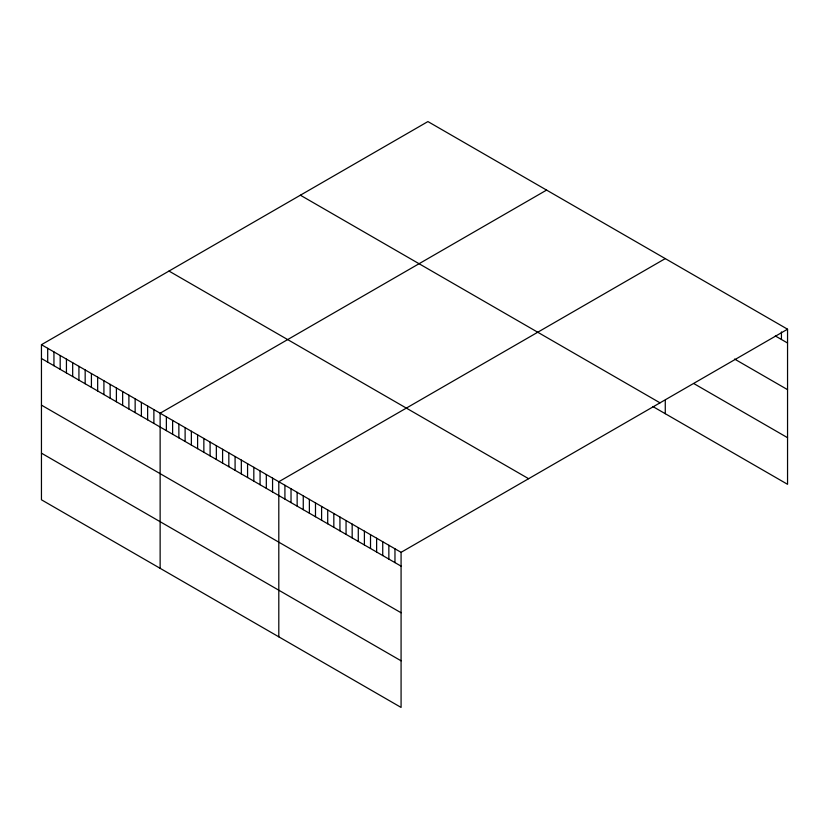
<?xml version="1.0" encoding="UTF-8"?>
<svg xmlns="http://www.w3.org/2000/svg" width="829" height="829" viewBox="0 0 829 829"><rect width="100%" height="100%" fill="white"/><g stroke="black" fill="none" stroke-linecap="round" stroke-linejoin="round"><path stroke-width="1.24" d="M41.45 344.698L401.081 552.332L401.081 707.427L41.45 499.794L41.45 344.698L427.919 121.573L787.55 329.206L787.55 484.302L652.786 406.49M546.601 190.09L160.132 413.215L160.132 568.311M665.272 258.607L278.803 481.732L278.803 636.838M401.081 552.332L787.55 329.206M775.322 335.952L787.55 343.009M734.567 359.05L787.55 389.64M693.811 383.558L787.55 437.681M300.388 195.209L660.019 402.832M168.981 271.062L528.612 478.696M41.45 358.511L401.081 566.145M41.45 405.132L401.081 612.766M41.45 453.173L401.081 660.806M781.436 331.952L781.436 339.486M665.272 400.386L665.272 413.702M394.967 548.798L394.967 562.611M388.853 545.275L388.853 559.078M382.739 541.741L382.739 555.554M376.625 538.208L376.625 552.021M370.511 534.684L370.511 548.487M364.397 531.151L364.397 544.964M358.283 527.617L358.283 541.43M352.17 524.094L352.17 537.907M346.056 520.56L346.056 534.373M339.942 517.037L339.942 530.84M333.828 513.503L333.828 527.317M327.714 509.97L327.714 523.783M321.6 506.446L321.6 520.249M315.486 502.913L315.486 516.726M309.372 499.379L309.372 513.192M303.259 495.856L303.259 509.669M297.145 492.322L297.145 506.136M291.031 488.799L291.031 502.602M284.917 485.266L284.917 499.079M272.565 478.126L272.565 491.939M266.316 474.52L266.316 488.333M260.068 470.913L260.068 484.727M253.819 467.307L253.819 481.121M247.57 463.701L247.57 477.514M241.332 460.095L241.332 473.908M235.084 456.489L235.084 470.302M228.835 452.883L228.835 466.696M222.587 449.277L222.587 463.09M216.348 445.67L216.348 459.484M210.1 442.064L210.1 455.877M203.851 438.458L203.851 452.271M197.603 434.852L197.603 448.665M191.364 431.246L191.364 445.059M185.116 427.64L185.116 441.453M178.867 424.033L178.867 437.847M172.619 420.427L172.619 434.241M166.37 416.821L166.37 430.634M153.883 409.609L153.883 423.422M147.635 406.003L147.635 419.816M141.386 402.397L141.386 416.21M135.148 398.79L135.148 412.604M128.899 395.184L128.899 408.998M122.651 391.578L122.651 405.391M116.402 387.972L116.402 401.785M110.153 384.366L110.153 398.179M103.915 380.76L103.915 394.573M97.667 377.154L97.667 390.967M91.418 373.547L91.418 387.361M85.169 369.941L85.169 383.754M78.931 366.335L78.931 380.148M72.683 362.729L72.683 376.542M66.434 359.123L66.434 372.936M60.185 355.517L60.185 369.33M53.947 351.911L53.947 365.724M47.699 348.304L47.699 362.118"/></g></svg>
